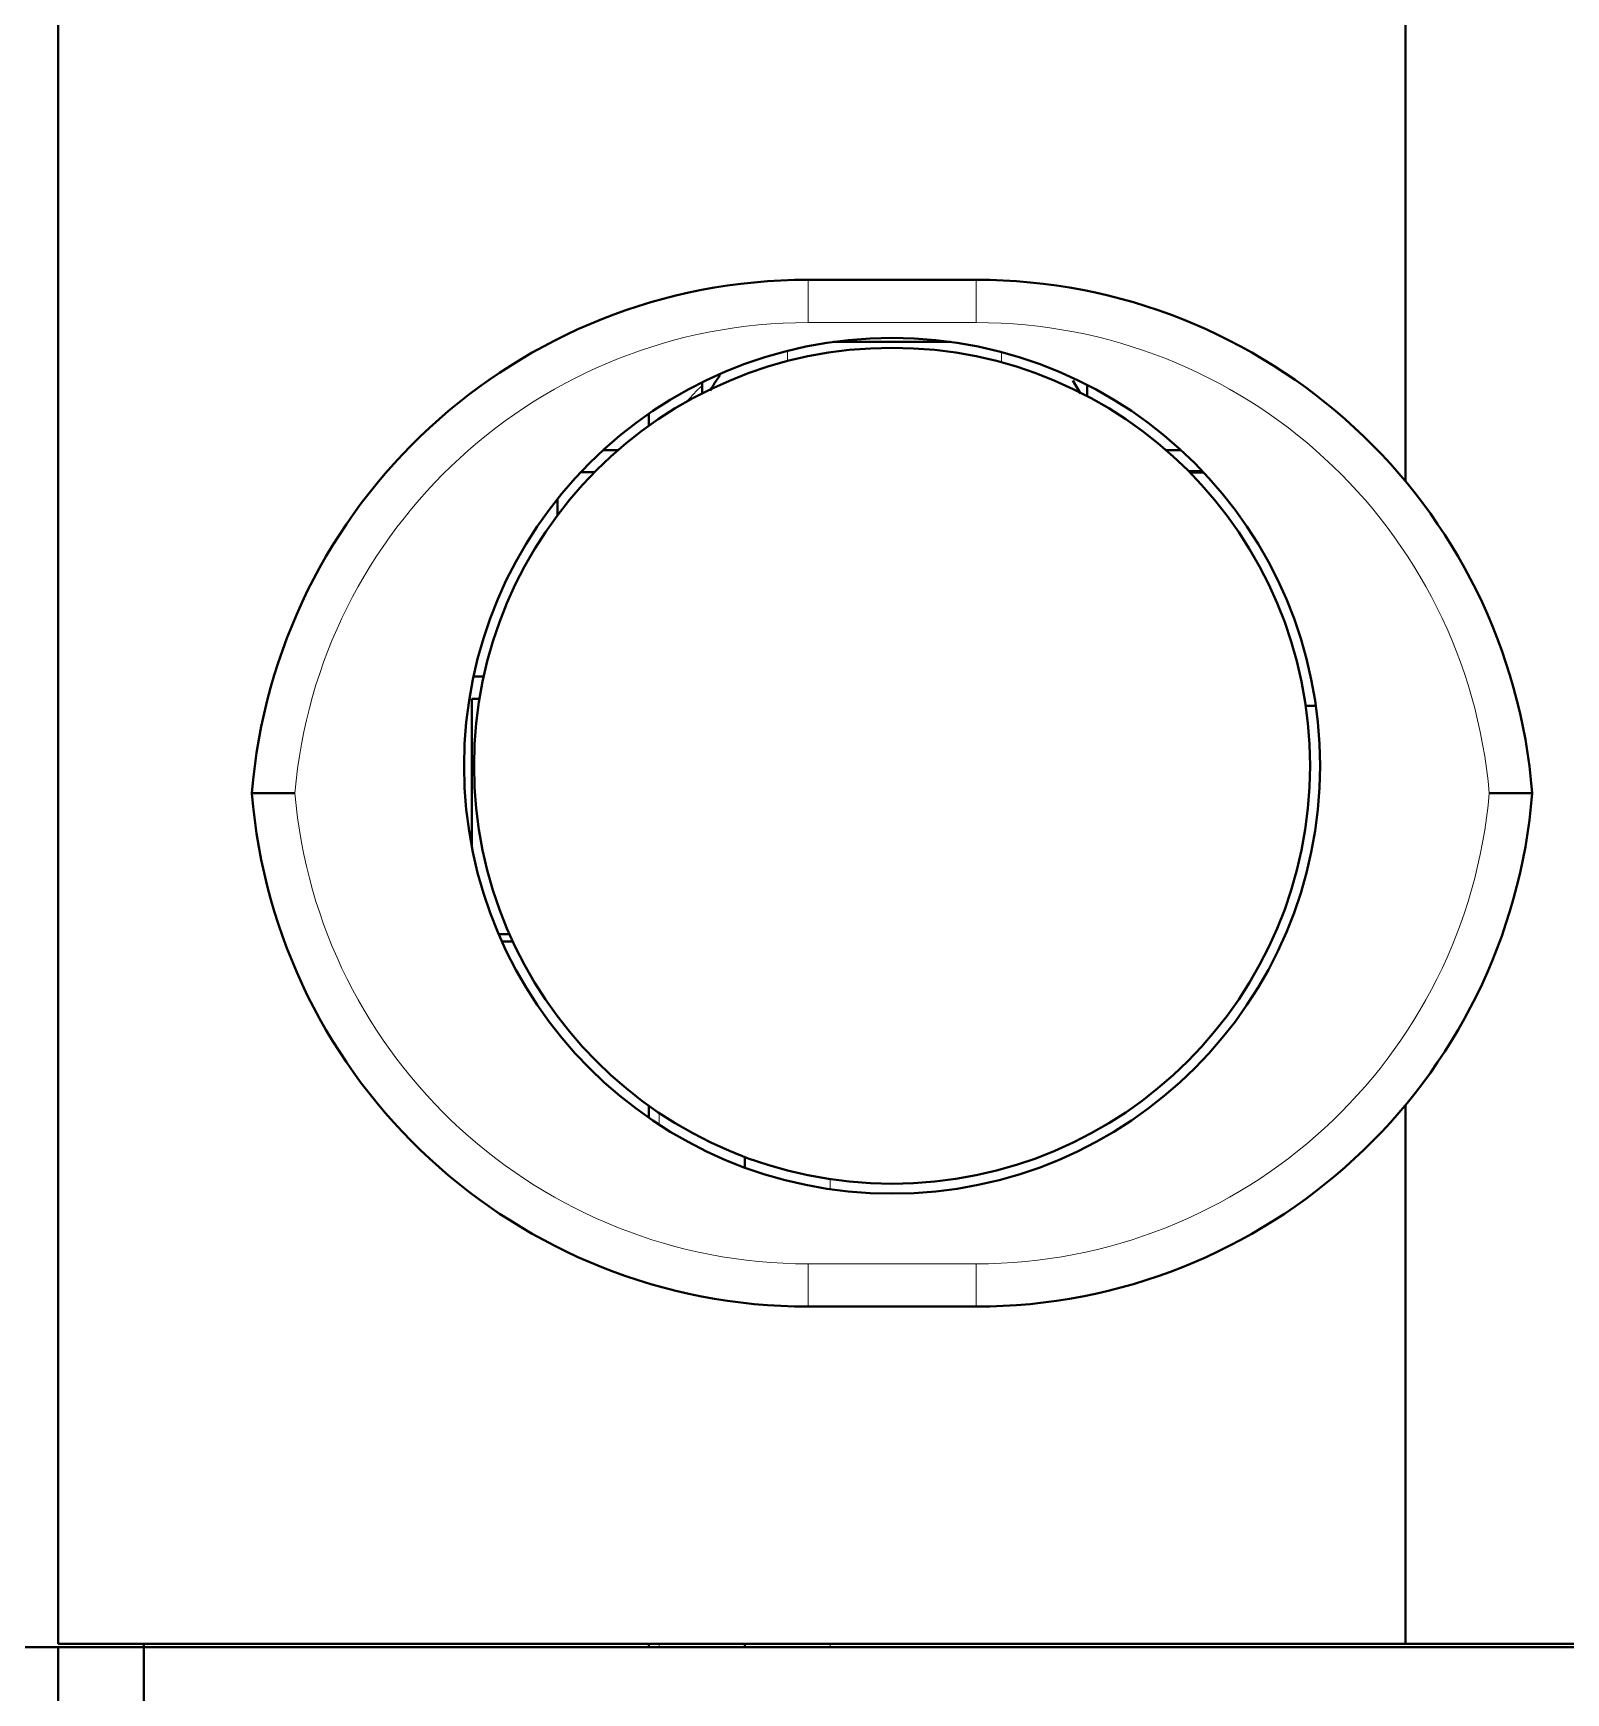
# Model space of a CAD drawing. Header units: inches. Extents: x 0 to 11, y 0 to 8.5.
# Drawn here: x 7.531 to 8.128, y 3.43 to 4.076 of the extents above; entities that cross this region are included whole.
import ezdxf

# ---------------------------------------------------------------- set-up
doc = ezdxf.new("R2010")
doc.units = ezdxf.units.IN
doc.header["$LTSCALE"] = 0.5
doc.header["$MEASUREMENT"] = 0
doc.layers.add('TANGENT_LINES', color=7, linetype='Continuous', lineweight=15)
doc.layers.add('Visible', color=7, linetype='Continuous', lineweight=40)

msp = doc.modelspace()

# ---------------------------------------------------------------- linework, layer by layer
at = {"layer": 'TANGENT_LINES'}
for p, q in [((7.83314, 3.96333), (7.83314, 3.98)), ((7.89858, 3.96333), (7.89858, 3.98)), ((7.89858, 3.96333), (7.83314, 3.96333)), ((7.8252, 3.95232), (7.8252, 3.94834)), ((7.90854, 3.94781), (7.90854, 3.95179)), ((7.77513, 3.65087), (7.77513, 3.65549)), ((7.8418, 3.62966), (7.8418, 3.62576)), ((7.83314, 3.59667), (7.89858, 3.59667)), ((7.83314, 3.58), (7.83314, 3.59667)), ((7.89858, 3.58), (7.89858, 3.59667)), ((7.77513, 3.44739), (7.77513, 3.4487)), ((7.8418, 3.4487), (7.8418, 3.44739))]:
    msp.add_line(p, q, dxfattribs=at)
for centre, start, end in [((7.83314, 3.76272), 90, 175.05886), ((7.89858, 3.76272), 4.94114, 90), ((7.83314, 3.79728), 184.94114, 270), ((7.89858, 3.79728), 270, 355.05886)]:
    msp.add_arc(centre, 0.20061, start, end, dxfattribs=at)
msp.add_ellipse((7.8418, 3.90353), major_axis=(0.06667, 0), ratio=0.797457, start_param=2.417294, end_param=2.564777, dxfattribs=at)
at = {"layer": 'Visible'}
for p, q in [((7.54108, 3.4487), (7.54108, 4.12899)), ((8.06586, 3.90139), (8.06586, 4.12899)), ((7.83314, 3.98), (7.89858, 3.98)), ((7.84305, 3.95578), (7.88867, 3.95578)), ((7.79187, 3.93572), (7.79187, 3.94003)), ((7.93924, 3.93567), (7.9363, 3.94082)), ((7.94187, 3.93901), (7.94187, 3.93467)), ((7.77108, 3.92778), (7.77108, 3.92307)), ((7.75904, 3.91356), (7.75325, 3.91356)), ((7.97846, 3.91356), (7.97268, 3.91356)), ((7.74466, 3.90509), (7.75001, 3.90509)), ((7.98133, 3.90546), (7.9867, 3.90546)), ((7.98191, 3.90488), (7.98726, 3.90488)), ((7.73553, 3.88827), (7.73553, 3.89457)), ((7.70681, 3.82552), (7.70287, 3.82552)), ((7.70515, 3.81678), (7.70219, 3.81678)), ((7.70219, 3.7592), (7.70219, 3.81678)), ((8.02699, 3.81402), (8.03088, 3.81402)), ((7.63327, 3.78), (7.61655, 3.78)), ((8.11517, 3.78), (8.09845, 3.78)), ((7.71263, 3.72513), (7.71682, 3.72513)), ((7.71392, 3.72217), (7.71816, 3.72217)), ((7.77108, 3.6583), (7.77108, 3.65359)), ((8.06586, 3.4487), (8.06586, 3.65861)), ((7.80847, 3.63832), (7.80847, 3.63421)), ((7.89858, 3.58), (7.83314, 3.58)), ((7.50774, 3.44739), (7.57441, 3.44739)), ((8.16435, 3.4487), (7.54108, 3.4487)), ((7.54108, 3.27174), (7.54108, 3.44739)), ((7.57441, 3.4487), (7.57441, 3.44739)), ((7.57441, 3.44739), (7.57441, 3.41362)), ((7.57441, 3.44739), (9.80774, 3.44739)), ((7.77108, 3.4487), (7.77108, 3.44739)), ((7.80847, 3.4487), (7.80847, 3.44739)), ((8.68913, 3.4487), (8.06586, 3.4487))]:
    msp.add_line(p, q, dxfattribs=at)
for radius in [0.16667, 0.16281]:
    msp.add_circle((7.86586, 3.79068), radius, dxfattribs=at)
for centre, start, end in [((7.83314, 3.76272), 90, 175.43871), ((7.89858, 3.76272), 4.56129, 90), ((7.83314, 3.79728), 184.56129, 270), ((7.89858, 3.79728), 270, 355.43871)]:
    msp.add_arc(centre, 0.21728, start, end, dxfattribs=at)
msp.add_open_spline([(7.79891, 3.94278), (7.79845, 3.94221), (7.79734, 3.94083), (7.79586, 3.93823), (7.79499, 3.9367)], degree=3, knots=[0, 0, 0, 0, 0.412969, 1, 1, 1, 1], dxfattribs=at)

doc.saveas('drawing.dxf')
